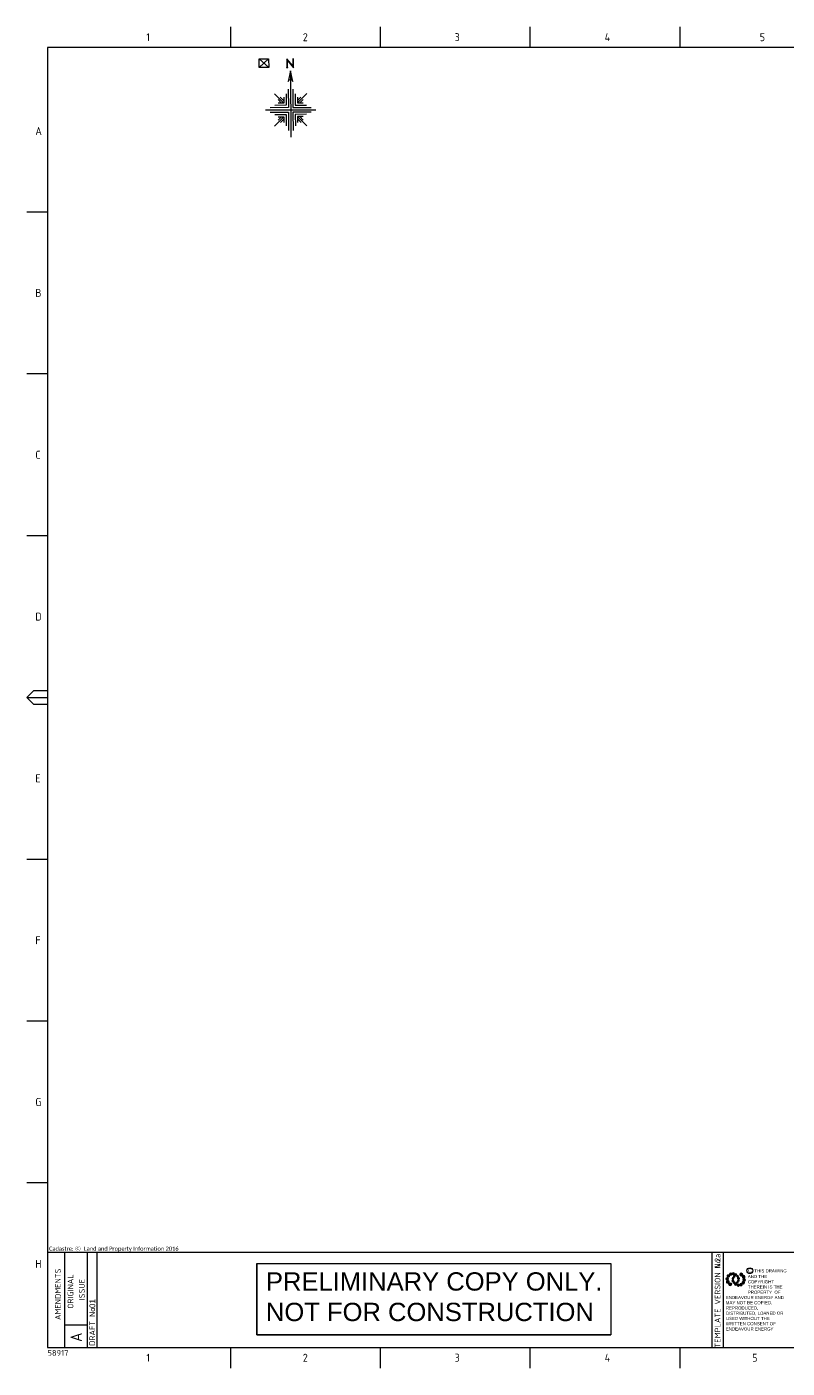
# Paper-space layout 'A1 - Plan (2)' of a CAD drawing. Header units: metres. Extents: x -21 to 1704, y -215 to 584.
# Drawn here: x -21 to 312, y -3 to 583 of the extents above; entities that cross this region are included whole.
import ezdxf
from ezdxf.enums import TextEntityAlignment as Align

# ---------------------------------------------------------------- set-up
doc = ezdxf.new("R2010")
doc.units = ezdxf.units.M
doc.layers.get('0').update_dxf_attribs({"color": 6})
doc.layers.add('Notes', color=7, linetype='Continuous')
doc.layers.add('SupportsUG_SP_EXT', color=7, linetype='Continuous')
doc.layers.add('Viewports', color=6, linetype='Continuous', plot=False)
doc.styles.add('ARIAL', font='arial.ttf', dxfattribs={"height": 2})
doc.styles.add('iecISOCP', font='isocp.shx')
doc.styles.get("Standard").update_dxf_attribs({"font": 'arial.ttf'})

# ---------------------------------------------------------------- blocks, each defined once
blk = doc.blocks.new('A$C30A46249')
at = {"color": 7, "lineweight": -3, "insert": (6.92, 4.97), "char_height": 1.79, "attachment_point": 7, "line_spacing_factor": 1.2}
blk.add_mtext('{\\fCalibri|b0|i0|c0|p34;\\C256;Cadastre: \\fMS Gothic|b0|i0|c128|p49;\\C250;\\c2236962;Ⓒ\\fMS Gothic|b0|i0|c0|p49; \\fCalibri|b0|i0|c0|p34;\\C256;Land and Property Information 2016}', dxfattribs=at)
blk = doc.blocks.new('EE_LOGO_SMALL')
at = {"layer": 'Notes'}
h = blk.add_hatch(color=256, dxfattribs=at)
edge = h.paths.add_edge_path()
edge.add_spline(control_points=[(-8.4, 2), (-9.2, 2), (-9.8, 1.4), (-9.8, 0.7), (-9.9, -0.1), (-9.3, -0.7), (-8.6, -0.8), (-7.8, -0.8), (-7.2, -0.2), (-7.1, 0.5), (-7.1, 1.3), (-7.7, 1.9), (-8.4, 2)], knot_values=[0, 0, 0, 0, 1, 1, 1, 2, 2, 2, 3, 3, 3, 4, 4, 4, 4], degree=3, periodic=0)
h = blk.add_hatch(color=256, dxfattribs=at)
edge = h.paths.add_edge_path()
edge.add_spline(control_points=[(-6.8, 4.5), (-7.4, 4.8), (-8.2, 4.6), (-8.6, 4), (-8.9, 3.4), (-8.7, 2.6), (-8.1, 2.2), (-7.5, 1.9), (-6.7, 2.1), (-6.3, 2.7), (-6, 3.3), (-6.2, 4.1), (-6.8, 4.5)], knot_values=[0, 0, 0, 0, 1, 1, 1, 2, 2, 2, 3, 3, 3, 4, 4, 4, 4], degree=3, periodic=0)
h = blk.add_hatch(color=256, dxfattribs=at)
edge = h.paths.add_edge_path()
edge.add_spline(control_points=[(-4.2, 5.9), (-4.6, 6.5), (-5.3, 6.6), (-5.9, 6.3), (-6.4, 5.9), (-6.6, 5.1), (-6.2, 4.6), (-5.9, 4), (-5.1, 3.8), (-4.6, 4.2), (-4, 4.6), (-3.8, 5.3), (-4.2, 5.9)], knot_values=[0, 0, 0, 0, 1, 1, 1, 2, 2, 2, 3, 3, 3, 4, 4, 4, 4], degree=3, periodic=0)
h = blk.add_hatch(color=256, dxfattribs=at)
edge = h.paths.add_edge_path()
edge.add_spline(control_points=[(-1.3, 5.9), (-1.4, 6.5), (-2, 7), (-2.6, 6.9), (-3.3, 6.9), (-3.7, 6.3), (-3.7, 5.6), (-3.6, 5), (-3, 4.5), (-2.4, 4.6), (-1.7, 4.7), (-1.3, 5.2), (-1.3, 5.9)], knot_values=[0, 0, 0, 0, 1, 1, 1, 2, 2, 2, 3, 3, 3, 4, 4, 4, 4], degree=3, periodic=0)
h = blk.add_hatch(color=256, dxfattribs=at)
edge = h.paths.add_edge_path()
edge.add_spline(control_points=[(-2.5, 2.1), (-3, 2.2), (-3.5, 1.9), (-3.6, 1.3), (-3.7, 0.8), (-3.4, 0.3), (-2.9, 0.2), (-2.4, 0.1), (-1.9, 0.4), (-1.8, 0.9), (-1.7, 1.5), (-2, 2), (-2.5, 2.1)], knot_values=[0, 0, 0, 0, 1, 1, 1, 2, 2, 2, 3, 3, 3, 4, 4, 4, 4], degree=3, periodic=0)
h = blk.add_hatch(color=256, dxfattribs=at)
edge = h.paths.add_edge_path()
edge.add_spline(control_points=[(1, 4.9), (1, 4.3), (0.5, 3.8), (-0.1, 3.8), (-0.7, 3.8), (-1.2, 4.3), (-1.2, 4.9), (-1.2, 5.5), (-0.7, 6), (-0.1, 6), (0.5, 6), (1, 5.5), (1, 4.9)], knot_values=[0, 0, 0, 0, 1, 1, 1, 2, 2, 2, 3, 3, 3, 4, 4, 4, 4], degree=3, periodic=0)
edge = h.paths.add_edge_path()
edge.add_spline(control_points=[(-1.4, 4), (-1.9, 4.1), (-2.4, 3.8), (-2.5, 3.3), (-2.6, 2.7), (-2.3, 2.2), (-1.8, 2.1), (-1.3, 2), (-0.7, 2.3), (-0.6, 2.9), (-0.5, 3.4), (-0.9, 3.9), (-1.4, 4)], knot_values=[0, 0, 0, 0, 1, 1, 1, 2, 2, 2, 3, 3, 3, 4, 4, 4, 4], degree=3, periodic=0)
h = blk.add_hatch(color=256, dxfattribs=at)
edge = h.paths.add_edge_path()
edge.add_spline(control_points=[(2.3, 2.4), (2.8, 2.8), (2.8, 3.4), (2.4, 3.9), (2, 4.3), (1.4, 4.3), (0.9, 3.9), (0.5, 3.6), (0.5, 2.9), (0.9, 2.5), (1.2, 2), (1.9, 2), (2.3, 2.4)], knot_values=[0, 0, 0, 0, 1, 1, 1, 2, 2, 2, 3, 3, 3, 4, 4, 4, 4], degree=3, periodic=0)
edge = h.paths.add_edge_path()
edge.add_spline(control_points=[(1, 4.9), (1, 4.3), (0.5, 3.8), (-0.1, 3.8), (-0.7, 3.8), (-1.2, 4.3), (-1.2, 4.9), (-1.2, 5.5), (-0.7, 6), (-0.1, 6), (0.5, 6), (1, 5.5), (1, 4.9)], knot_values=[0, 0, 0, 0, 1, 1, 1, 2, 2, 2, 3, 3, 3, 4, 4, 4, 4], degree=3, periodic=0)
h = blk.add_hatch(color=256, dxfattribs=at)
edge = h.paths.add_edge_path()
edge.add_spline(control_points=[(1, 4.9), (1, 4.3), (0.5, 3.8), (-0.1, 3.8), (-0.7, 3.8), (-1.2, 4.3), (-1.2, 4.9), (-1.2, 5.5), (-0.7, 6), (-0.1, 6), (0.5, 6), (1, 5.5), (1, 4.9)], knot_values=[0, 0, 0, 0, 1, 1, 1, 2, 2, 2, 3, 3, 3, 4, 4, 4, 4], degree=3, periodic=0)
edge = h.paths.add_edge_path(flags=16)
edge.add_spline(control_points=[(1, 4.9), (1, 4.3), (0.5, 3.8), (-0.1, 3.8), (-0.7, 3.8), (-1.2, 4.3), (-1.2, 4.9), (-1.2, 5.5), (-0.7, 6), (-0.1, 6), (0.5, 6), (1, 5.5), (1, 4.9)], knot_values=[0, 0, 0, 0, 1, 1, 1, 2, 2, 2, 3, 3, 3, 4, 4, 4, 4], degree=3, periodic=0)
h = blk.add_hatch(color=256, dxfattribs=at)
edge = h.paths.add_edge_path()
edge.add_spline(control_points=[(3, 0.2), (3.5, 0.3), (3.8, 0.9), (3.7, 1.4), (3.6, 1.9), (3, 2.3), (2.5, 2.1), (1.9, 2), (1.6, 1.4), (1.8, 0.9), (1.9, 0.4), (2.5, 0.1), (3, 0.2)], knot_values=[0, 0, 0, 0, 1, 1, 1, 2, 2, 2, 3, 3, 3, 4, 4, 4, 4], degree=3, periodic=0)
h = blk.add_hatch(color=256, dxfattribs=at)
edge = h.paths.add_edge_path()
edge.add_spline(control_points=[(7, 4.9), (7, 4), (6.3, 3.4), (5.5, 3.4), (4.6, 3.4), (4, 4), (4, 4.9), (4, 5.7), (4.6, 6.4), (5.5, 6.4), (6.3, 6.4), (7, 5.7), (7, 4.9)], knot_values=[0, 0, 0, 0, 1, 1, 1, 2, 2, 2, 3, 3, 3, 4, 4, 4, 4], degree=3, periodic=0)
h = blk.add_hatch(color=256, dxfattribs=at)
edge = h.paths.add_edge_path()
edge.add_spline(control_points=[(8.4, 1.1), (9.1, 1.5), (9.4, 2.3), (9.1, 3), (8.8, 3.7), (7.9, 4.1), (7.2, 3.8), (6.5, 3.4), (6.2, 2.6), (6.5, 1.9), (6.8, 1.2), (7.7, 0.8), (8.4, 1.1)], knot_values=[0, 0, 0, 0, 1, 1, 1, 2, 2, 2, 3, 3, 3, 4, 4, 4, 4], degree=3, periodic=0)
h = blk.add_hatch(color=256, dxfattribs=at)
edge = h.paths.add_edge_path()
edge.add_spline(control_points=[(8.3, -1.9), (9, -1.9), (9.7, -1.4), (9.7, -0.6), (9.7, 0.1), (9.2, 0.8), (8.4, 0.8), (7.7, 0.8), (7, 0.3), (7, -0.5), (6.9, -1.2), (7.5, -1.9), (8.3, -1.9)], knot_values=[0, 0, 0, 0, 1, 1, 1, 2, 2, 2, 3, 3, 3, 4, 4, 4, 4], degree=3, periodic=0)
h = blk.add_hatch(color=256, dxfattribs=at)
edge = h.paths.add_edge_path()
edge.add_spline(control_points=[(-8.5, -1.1), (-9.2, -1.4), (-9.6, -2.3), (-9.3, -3), (-8.9, -3.7), (-8.1, -4), (-7.4, -3.7), (-6.7, -3.4), (-6.3, -2.5), (-6.6, -1.8), (-7, -1.1), (-7.8, -0.8), (-8.5, -1.1)], knot_values=[0, 0, 0, 0, 1, 1, 1, 2, 2, 2, 3, 3, 3, 4, 4, 4, 4], degree=3, periodic=0)
h = blk.add_hatch(color=256, dxfattribs=at)
edge = h.paths.add_edge_path()
edge.add_spline(control_points=[(-7.1, -4.8), (-7.1, -4), (-6.5, -3.3), (-5.6, -3.3), (-4.8, -3.3), (-4.1, -4), (-4.1, -4.8), (-4.1, -5.7), (-4.8, -6.3), (-5.6, -6.3), (-6.5, -6.3), (-7.1, -5.7), (-7.1, -4.8)], knot_values=[0, 0, 0, 0, 1, 1, 1, 2, 2, 2, 3, 3, 3, 4, 4, 4, 4], degree=3, periodic=0)
h = blk.add_hatch(color=256, dxfattribs=at)
edge = h.paths.add_edge_path()
edge.add_spline(control_points=[(-3.1, -0.2), (-3.7, -0.3), (-4, -0.8), (-3.8, -1.4), (-3.7, -1.9), (-3.2, -2.2), (-2.6, -2.1), (-2.1, -1.9), (-1.8, -1.4), (-1.9, -0.9), (-2.1, -0.3), (-2.6, 0), (-3.1, -0.2)], knot_values=[0, 0, 0, 0, 1, 1, 1, 2, 2, 2, 3, 3, 3, 4, 4, 4, 4], degree=3, periodic=0)
h = blk.add_hatch(color=256, dxfattribs=at)
edge = h.paths.add_edge_path()
edge.add_spline(control_points=[(-2.5, -2.3), (-2.9, -2.7), (-3, -3.4), (-2.6, -3.8), (-2.2, -4.2), (-1.5, -4.3), (-1.1, -3.9), (-0.7, -3.5), (-0.6, -2.8), (-1, -2.4), (-1.4, -2), (-2, -1.9), (-2.5, -2.3)], knot_values=[0, 0, 0, 0, 1, 1, 1, 2, 2, 2, 3, 3, 3, 4, 4, 4, 4], degree=3, periodic=0)
h = blk.add_hatch(color=256, dxfattribs=at)
edge = h.paths.add_edge_path()
edge.add_spline(control_points=[(-1.2, -4.8), (-1.2, -4.2), (-0.7, -3.7), (-0.1, -3.7), (0.5, -3.7), (1, -4.2), (1, -4.8), (1, -5.4), (0.5, -5.9), (-0.1, -5.9), (-0.7, -5.9), (-1.2, -5.4), (-1.2, -4.8)], knot_values=[0, 0, 0, 0, 1, 1, 1, 2, 2, 2, 3, 3, 3, 4, 4, 4, 4], degree=3, periodic=0)
h = blk.add_hatch(color=256, dxfattribs=at)
edge = h.paths.add_edge_path()
edge.add_spline(control_points=[(1.2, -3.9), (1.7, -4.1), (2.2, -3.7), (2.3, -3.2), (2.5, -2.7), (2.1, -2.2), (1.6, -2.1), (1.1, -2), (0.6, -2.3), (0.5, -2.8), (0.4, -3.3), (0.7, -3.8), (1.2, -3.9)], knot_values=[0, 0, 0, 0, 1, 1, 1, 2, 2, 2, 3, 3, 3, 4, 4, 4, 4], degree=3, periodic=0)
h = blk.add_hatch(color=256, dxfattribs=at)
edge = h.paths.add_edge_path()
edge.add_spline(control_points=[(1.2, -5.8), (1.3, -6.5), (1.8, -6.9), (2.5, -6.9), (3.1, -6.8), (3.6, -6.2), (3.5, -5.6), (3.4, -5), (2.9, -4.5), (2.2, -4.6), (1.6, -4.6), (1.1, -5.2), (1.2, -5.8)], knot_values=[0, 0, 0, 0, 1, 1, 1, 2, 2, 2, 3, 3, 3, 4, 4, 4, 4], degree=3, periodic=0)
h = blk.add_hatch(color=256, dxfattribs=at)
edge = h.paths.add_edge_path()
edge.add_spline(control_points=[(2.4, -2), (2.9, -2.1), (3.4, -1.8), (3.5, -1.3), (3.6, -0.8), (3.3, -0.3), (2.8, -0.2), (2.2, -0.1), (1.7, -0.4), (1.6, -0.9), (1.5, -1.4), (1.8, -1.9), (2.4, -2)], knot_values=[0, 0, 0, 0, 1, 1, 1, 2, 2, 2, 3, 3, 3, 4, 4, 4, 4], degree=3, periodic=0)
h = blk.add_hatch(color=256, dxfattribs=at)
edge = h.paths.add_edge_path()
edge.add_spline(control_points=[(4, -5.8), (4.4, -6.4), (5.2, -6.6), (5.7, -6.2), (6.3, -5.8), (6.5, -5.1), (6.1, -4.5), (5.7, -4), (5, -3.8), (4.4, -4.2), (3.8, -4.5), (3.7, -5.3), (4, -5.8)], knot_values=[0, 0, 0, 0, 1, 1, 1, 2, 2, 2, 3, 3, 3, 4, 4, 4, 4], degree=3, periodic=0)
h = blk.add_hatch(color=256, dxfattribs=at)
edge = h.paths.add_edge_path()
edge.add_spline(control_points=[(6.7, -4.4), (7.3, -4.8), (8.1, -4.6), (8.4, -4), (8.8, -3.3), (8.6, -2.6), (8, -2.2), (7.3, -1.8), (6.6, -2.1), (6.2, -2.7), (5.8, -3.3), (6, -4.1), (6.7, -4.4)], knot_values=[0, 0, 0, 0, 1, 1, 1, 2, 2, 2, 3, 3, 3, 4, 4, 4, 4], degree=3, periodic=0)
at = {"layer": 'Notes', "lineweight": 0}
for points in [[(1.8, 2.1), (1.8, 2.1)], [(-2, -2.1), (-2, -2.1)]]:
    blk.add_lwpolyline(points, dxfattribs=at)
for points in [[(-8.4, 2), (-9.2, 2), (-9.8, 1.4), (-9.8, 0.7), (-9.9, -0.1), (-9.3, -0.7), (-8.6, -0.8), (-7.8, -0.8), (-7.2, -0.2), (-7.1, 0.5), (-7.1, 1.3), (-7.7, 1.9), (-8.4, 2)], [(-6.8, 4.5), (-7.4, 4.8), (-8.2, 4.6), (-8.6, 4), (-8.9, 3.4), (-8.7, 2.6), (-8.1, 2.2), (-7.5, 1.9), (-6.7, 2.1), (-6.3, 2.7), (-6, 3.3), (-6.2, 4.1), (-6.8, 4.5)], [(-4.2, 5.9), (-4.6, 6.5), (-5.3, 6.6), (-5.9, 6.3), (-6.4, 5.9), (-6.6, 5.1), (-6.2, 4.6), (-5.9, 4), (-5.1, 3.8), (-4.6, 4.2), (-4, 4.6), (-3.8, 5.3), (-4.2, 5.9)], [(-1.3, 5.9), (-1.4, 6.5), (-2, 7), (-2.6, 6.9), (-3.3, 6.9), (-3.7, 6.3), (-3.7, 5.6), (-3.6, 5), (-3, 4.5), (-2.4, 4.6), (-1.7, 4.7), (-1.3, 5.2), (-1.3, 5.9)], [(-2.5, 2.1), (-3, 2.2), (-3.5, 1.9), (-3.6, 1.3), (-3.7, 0.8), (-3.4, 0.3), (-2.9, 0.2), (-2.4, 0.1), (-1.9, 0.4), (-1.8, 0.9), (-1.7, 1.5), (-2, 2), (-2.5, 2.1)], [(-1.4, 4), (-1.9, 4.1), (-2.4, 3.8), (-2.5, 3.3), (-2.6, 2.7), (-2.3, 2.2), (-1.8, 2.1), (-1.3, 2), (-0.7, 2.3), (-0.6, 2.9), (-0.5, 3.4), (-0.9, 3.9), (-1.4, 4)], [(1, 4.9), (1, 4.3), (0.5, 3.8), (-0.1, 3.8), (-0.7, 3.8), (-1.2, 4.3), (-1.2, 4.9), (-1.2, 5.5), (-0.7, 6), (-0.1, 6), (0.5, 6), (1, 5.5), (1, 4.9)], [(1, 4.9), (1, 4.3), (0.5, 3.8), (-0.1, 3.8), (-0.7, 3.8), (-1.2, 4.3), (-1.2, 4.9), (-1.2, 5.5), (-0.7, 6), (-0.1, 6), (0.5, 6), (1, 5.5), (1, 4.9)], [(2.3, 2.4), (2.8, 2.8), (2.8, 3.4), (2.4, 3.9), (2, 4.3), (1.4, 4.3), (0.9, 3.9), (0.5, 3.6), (0.5, 2.9), (0.9, 2.5), (1.2, 2), (1.9, 2), (2.3, 2.4)], [(3, 0.2), (3.5, 0.3), (3.8, 0.9), (3.7, 1.4), (3.6, 1.9), (3, 2.3), (2.5, 2.1), (1.9, 2), (1.6, 1.4), (1.8, 0.9), (1.9, 0.4), (2.5, 0.1), (3, 0.2)], [(7, 4.9), (7, 4), (6.3, 3.4), (5.5, 3.4), (4.6, 3.4), (4, 4), (4, 4.9), (4, 5.7), (4.6, 6.4), (5.5, 6.4), (6.3, 6.4), (7, 5.7), (7, 4.9)], [(8.4, 1.1), (9.1, 1.5), (9.4, 2.3), (9.1, 3), (8.8, 3.7), (7.9, 4.1), (7.2, 3.8), (6.5, 3.4), (6.2, 2.6), (6.5, 1.9), (6.8, 1.2), (7.7, 0.8), (8.4, 1.1)], [(8.3, -1.9), (9, -1.9), (9.7, -1.4), (9.7, -0.6), (9.7, 0.1), (9.2, 0.8), (8.4, 0.8), (7.7, 0.8), (7, 0.3), (7, -0.5), (6.9, -1.2), (7.5, -1.9), (8.3, -1.9)], [(-8.5, -1.1), (-9.2, -1.4), (-9.6, -2.3), (-9.3, -3), (-8.9, -3.7), (-8.1, -4), (-7.4, -3.7), (-6.7, -3.4), (-6.3, -2.5), (-6.6, -1.8), (-7, -1.1), (-7.8, -0.8), (-8.5, -1.1)], [(-7.1, -4.8), (-7.1, -4), (-6.5, -3.3), (-5.6, -3.3), (-4.8, -3.3), (-4.1, -4), (-4.1, -4.8), (-4.1, -5.7), (-4.8, -6.3), (-5.6, -6.3), (-6.5, -6.3), (-7.1, -5.7), (-7.1, -4.8)], [(-3.1, -0.2), (-3.7, -0.3), (-4, -0.8), (-3.8, -1.4), (-3.7, -1.9), (-3.2, -2.2), (-2.6, -2.1), (-2.1, -1.9), (-1.8, -1.4), (-1.9, -0.9), (-2.1, -0.3), (-2.6, 0), (-3.1, -0.2)], [(-2.5, -2.3), (-2.9, -2.7), (-3, -3.4), (-2.6, -3.8), (-2.2, -4.2), (-1.5, -4.3), (-1.1, -3.9), (-0.7, -3.5), (-0.6, -2.8), (-1, -2.4), (-1.4, -2), (-2, -1.9), (-2.5, -2.3)], [(-1.2, -4.8), (-1.2, -4.2), (-0.7, -3.7), (-0.1, -3.7), (0.5, -3.7), (1, -4.2), (1, -4.8), (1, -5.4), (0.5, -5.9), (-0.1, -5.9), (-0.7, -5.9), (-1.2, -5.4), (-1.2, -4.8)], [(1.2, -3.9), (1.7, -4.1), (2.2, -3.7), (2.3, -3.2), (2.5, -2.7), (2.1, -2.2), (1.6, -2.1), (1.1, -2), (0.6, -2.3), (0.5, -2.8), (0.4, -3.3), (0.7, -3.8), (1.2, -3.9)], [(1.2, -5.8), (1.3, -6.5), (1.8, -6.9), (2.5, -6.9), (3.1, -6.8), (3.6, -6.2), (3.5, -5.6), (3.4, -5), (2.9, -4.5), (2.2, -4.6), (1.6, -4.6), (1.1, -5.2), (1.2, -5.8)], [(2.4, -2), (2.9, -2.1), (3.4, -1.8), (3.5, -1.3), (3.6, -0.8), (3.3, -0.3), (2.8, -0.2), (2.2, -0.1), (1.7, -0.4), (1.6, -0.9), (1.5, -1.4), (1.8, -1.9), (2.4, -2)], [(4, -5.8), (4.4, -6.4), (5.2, -6.6), (5.7, -6.2), (6.3, -5.8), (6.5, -5.1), (6.1, -4.5), (5.7, -4), (5, -3.8), (4.4, -4.2), (3.8, -4.5), (3.7, -5.3), (4, -5.8)], [(6.7, -4.4), (7.3, -4.8), (8.1, -4.6), (8.4, -4), (8.8, -3.3), (8.6, -2.6), (8, -2.2), (7.3, -1.8), (6.6, -2.1), (6.2, -2.7), (5.8, -3.3), (6, -4.1), (6.7, -4.4)]]:
    blk.add_open_spline(points, degree=3, knots=[0, 0, 0, 0, 1, 1, 1, 2, 2, 2, 3, 3, 3, 4, 4, 4, 4], dxfattribs=at)
blk = doc.blocks.new('EE_COPYRIGHT_A1')
at = {"layer": 'Notes'}
blk.add_circle((9.53, -0.82), 1.15, dxfattribs=at)
at = {"xscale": 0.4, "yscale": 0.4, "zscale": 0.4}
blk.add_blockref('EE_LOGO_SMALL', (3.96, -4.29), dxfattribs=at)
at = {"layer": 'Notes', "insert": (0, 0), "char_height": 1.25, "width": 24.1208, "attachment_point": 1, "style": 'ARIAL'}
blk.add_mtext('\\pt8.75;               ^I{\\H1.2x;C } THIS DRAWING\\P\\pi-8.75,l8.75,t8.75,20;       ^IAND THE ^I\\P\\pi0,t8.75;COPYRIGHT\\P\\pi-8.75,t1.25,8.75;^I^ITHEREIN IS THE PROPERTY  OF \\P\\pi0,l0,t1.25;ENDEAVOUR ENERGY AND MAY NOT BE COPIED, REPRODUCED, DISTRIBUTED, LOANED OR USED WITHOUT THE WRITTEN CONSENT OF ENDEAVOUR ENERGY', dxfattribs=at)
blk = doc.blocks.new('A1_FRAME_TITLE')
at = {"layer": 'Notes', "linetype": 'Continuous'}
for p, q in [((89.14, 574.39), (89.14, 583.39)), ((154.65, 574.39), (154.65, 583.39)), ((220.16, 574.39), (220.16, 583.39)), ((285.67, 574.39), (285.67, 583.39)), ((9, 502.43), (0, 502.43)), ((8.99, 431.68), (0, 431.68)), ((8.99, 360.93), (0, 360.93)), ((0, 290.18), (3, 293.18)), ((0, 290.18), (9, 290.18)), ((3, 287.18), (0, 290.18)), ((3, 293.18), (8.99, 293.18)), ((8.99, 287.18), (3, 287.18)), ((9, 219.43), (0, 219.43)), ((9, 148.68), (0, 148.68)), ((9, 77.93), (0, 77.93)), ((89.14, -3.03), (89.14, 5.97)), ((154.65, -3.03), (154.65, 5.97)), ((220.16, -3.03), (220.16, 5.97)), ((285.67, -3.03), (285.67, 5.97))]:
    blk.add_line(p, q, dxfattribs=at)
at = {"layer": 'Notes', "color": 3, "linetype": 'Continuous'}
for p, q in [((9, 574.39), (9, 5.97)), ((16.59, 5.97), (16.59, 47.62)), ((26.59, 5.97), (26.59, 47.62)), ((30.74, 5.98), (30.74, 47.62)), ((299.54, 47.62), (299.54, 5.97)), ((304.54, 47.62), (304.54, 5.97)), ((16.59, 15.97), (26.59, 15.97))]:
    blk.add_line(p, q, dxfattribs=at)
at = {"layer": 'Notes', "color": 3, "linetype": 'Continuous', "flags": 128}
for points in [[(149.5, 574.39), (9, 574.39)], [(824.37, 574.39), (149.5, 574.39)], [(9, 47.62), (123.8, 47.62)], [(123.8, 47.62), (824.37, 47.62)], [(9, 5.97), (123.8, 5.97)], [(123.8, 5.97), (824.37, 5.97)]]:
    blk.add_lwpolyline(points, dxfattribs=at)
at = {"layer": 'Notes', "xscale": 1.1, "yscale": 1.1, "zscale": 1.1}
blk.add_blockref('EE_COPYRIGHT_A1', (305.65, 40.49), dxfattribs=at)
blk.add_attdef('DRAFT_NUM', (29.9, 23.29), '', height=2.5, rotation=90)
at = {"layer": 'Notes', "color": 7, "style": 'iecISOCP'}
for s, p in [('1', (52.24, 577.12)), ('2', (120.7, 577.12)), ('3', (187.09, 577.12)), ('4', (252.67, 577.12)), ('5', (320.5, 577.12)), ('A', (3.74, 536.06)), ('B', (3.74, 465.31)), ('C', (3.74, 394.56)), ('D', (3.74, 323.81)), ('E', (3.74, 253.06)), ('F', (3.74, 182.31)), ('G', (3.74, 111.56)), ('H', (3.74, 40.81)), ('1', (52.24, -0.22)), ('2', (120.7, -0.22)), ('3', (187.09, -0.2)), ('4', (252.67, -0.22)), ('5', (317.21, -0.22))]:
    blk.add_text(s, height=3.5, dxfattribs=at).set_placement(p)
for s, height, p in [('AMENDMENTS', 2.5, (14.84, 18.02)), ('ORIGINAL', 2.5, (20.34, 22.94)), ('ISSUE', 2.5, (25.34, 26.69)), ('DRAFT No.', 2.5, (29.84, 6.74)), ('A', 5, (24.09, 8.47))]:
    blk.add_text(s, height=height, rotation=90, dxfattribs=at).set_placement(p)
blk.add_text('TEMPLATE VERSION No.', height=2.5, rotation=90, dxfattribs=at).set_placement((302.04, 5.97), align=Align.MIDDLE_LEFT)
at = {"layer": 'Notes', "color": 7, "style": 'iecISOCP', "flags": 8}
blk.add_attdef('VERSION_NO', text='', height=2.5, rotation=90, dxfattribs=at).set_placement((302.04, 43.81), align=Align.MIDDLE_CENTER)
at = {"layer": 'Notes', "color": 7, "style": 'iecISOCP'}
for tag, p in [('CAP_NO', (513.19, 43.46)), ('IE_NUM', (513.05, 37.81)), ('REF_No_1', (335.24, 32.31)), ('REF_1', (362.52, 32.31)), ('GEN_WO', (441.71, 31.76)), ('HV_SWITCH', (513.46, 32.16)), ('REF_No_2', (335.24, 26.31)), ('REF_2', (362.52, 26.31)), ('OH_WO', (441.71, 25.81)), ('UBD_REF', (513.05, 25.83)), ('REF_No_3', (335.24, 20.31)), ('REF_3', (362.52, 20.31)), ('UG_WO', (441.71, 20.05)), ('GIS_MAP_No', (513.05, 20.04)), ('REF_No_4', (335.24, 14.31)), ('REF_4', (362.52, 14.31)), ('SUB_WO', (441.71, 13.81)), ('HV_OP_DIAG', (513.33, 14.2)), ('LGA', (512.95, 7.78))]:
    blk.add_attdef(tag, p, '', height=2.5, dxfattribs=at)
at = {"layer": 'Notes', "style": 'iecISOCP'}
for tag, p in [('T1', (684.37, 39.47)), ('T2', (684.37, 34.35)), ('T3', (684.37, 28.92)), ('T4', (684.37, 23.66)), ('T5', (684.37, 18.23)), ('T6', (684.37, 12.97))]:
    blk.add_attdef(tag, text='', height=3.5, dxfattribs=at).set_placement(p, align=Align.CENTER)
at = {"layer": 'Notes', "color": 7, "style": 'iecISOCP'}
for tag, p in [('scale', (567.76, 33.27)), ('DRAWN', (567.76, 24.93)), ('DATE', (567.76, 16.88)), ('CHD', (567.76, 8.37)), ('DESIGN', (605.62, 9.15))]:
    blk.add_attdef(tag, text='', height=2.5, dxfattribs=at).set_placement(p, align=Align.CENTER)
at = {"layer": 'Notes', "color": 4, "style": 'iecISOCP'}
blk.add_attdef('NUM', text='', height=7, dxfattribs=at).set_placement((792.37, 20.12), align=Align.MIDDLE_CENTER)
at = {"layer": 'Notes', "color": 1, "style": 'iecISOCP'}
blk.add_attdef('REV', text='', height=5, dxfattribs=at).set_placement((820.05, 17.1), align=Align.CENTER)
at = {"layer": 'Notes', "color": 7, "style": 'iecISOCP'}
for tag, p in [('NS', (790.71, 8.12)), ('SHTS', (805.41, 8.12))]:
    blk.add_attdef(tag, text='', height=2.5, dxfattribs=at).set_placement(p, align=Align.MIDDLE)
at = {"layer": 'Notes', "style": 'iecISOCP'}
blk.add_attdef('ExportID', (9.08, 2.39), '', height=2.5, dxfattribs=at)
at = {"layer": 'Notes', "style": 'iecISOCP', "flags": 1}
for tag, p in [('ProjectType', (14.17, -26.8)), ('ProjectNumber', (23.56, -26.82)), ('DrawingNumber', (35.51, -26.8)), ('ProjectDescription', (47.56, -26.83)), ('ExportDate', (60.28, -26.79)), ('ExportUserName', (69.15, -26.8)), ('DesignerCompanyName', (81.48, -26.79)), ('ExportAreaOfInterest', (97.1, -26.81)), ('GIS_SUCCESS', (112, -26.78)), ('CAD_SUCCESS', (121.79, -26.78)), ('DEPOTCODE', (132.11, -26.88)), ('ExportCategories', (140.08, -26.8)), ('Comments', (154.38, -26.88))]:
    blk.add_attdef(tag, p, '', height=1, dxfattribs=at)
blk = doc.blocks.new('NorthPnt 8 (NP8)')
at = {"color": 1, "linetype": 'Continuous'}
for points in [[(-1.76, 1.59), (-1.09, 1.59, -0.414214), (-1.33, 1.83), (-1.33, 4.58), (1.32, 1.41), (1.32, 4.95, -0.408188), (1.56, 5.18), (0.89, 5.18, -0.408188), (1.13, 4.95), (1.13, 2.2), (-1.52, 5.37), (-1.52, 1.83, -0.414214), (-1.76, 1.59)], [(-1.09, -4.63, -0.801248), (1.09, -4.63), (0, 0), (-1.09, -4.63)]]:
    blk.add_lwpolyline(points, format="xyb", dxfattribs=at)
for points in [[(0, 0), (0, -29)], [(-11, -17), (11, -17)]]:
    blk.add_lwpolyline(points, dxfattribs=at)
at = {"color": 8, "linetype": 'Continuous'}
for points in [[(-1, -8), (-1, -16), (-9, -16)], [(-3, -14), (-7.07, -9.93)], [(-2, -10.03), (-2, -15), (-6.96, -15)], [(-3, -11.5), (-3, -14), (-5.5, -14)], [(-3, -13), (-4.5, -11.5)], [(1, -8), (1, -16)], [(2, -10.03), (2, -15)], [(3, -14), (7.07, -9.93)], [(3, -11.5), (3, -14)], [(3, -13), (4.5, -11.5)], [(-4, -14), (-5.5, -12.5)], [(1, -16), (9, -16)], [(2, -15), (6.96, -15)], [(3, -14), (5.49, -14)], [(4, -14), (5.5, -12.5)], [(-9, -18), (-1, -18)], [(-3, -20), (-7.07, -24.07)], [(-6.96, -19), (-2, -19)], [(-5.5, -20), (-3, -20), (-3, -22.5)], [(-4, -20), (-5.5, -21.5)], [(-3, -21), (-4.5, -22.5)], [(-2, -19), (-2, -23.96)], [(-1, -18), (-1, -26)], [(9, -18), (1, -18), (1, -26)], [(6.96, -19), (2, -19), (2, -23.96)], [(3, -20), (7.07, -24.07)], [(5.49, -20), (3, -20), (3, -22.5)], [(3, -21), (4.5, -22.5)], [(4, -20), (5.5, -21.5)]]:
    blk.add_lwpolyline(points, dxfattribs=at)

psp = doc.layouts.new('A1 - Plan (2)')

# ---------------------------------------------------------------- linework, layer by layer
at = {"layer": 'Notes', "color": 1, "linetype": 'Continuous'}
psp.add_lwpolyline([(80.02, 42.7), (234.81, 42.7), (234.81, 11.52), (80.02, 11.52)], close=True, dxfattribs=at)
at = {"layer": 'Notes', "color": 4, "linetype": 'Continuous', "flags": 128}
psp.add_lwpolyline([(80.02, 42.7), (80.02, 11.52), (234.81, 11.52)], dxfattribs=at)
at = {"layer": 'Viewports'}
psp.add_lwpolyline([(81.05, 569.42), (85.12, 569.43), (85.24, 565.67), (81.04, 565.67)], close=True, dxfattribs=at)
at = {"layer": 'Viewports', "flags": 128}
for points in [[(81.04, 565.67), (85.12, 569.43)], [(81.05, 569.44), (85.24, 565.67)]]:
    psp.add_lwpolyline(points, dxfattribs=at)

# ---------------------------------------------------------------- block references
at = {"layer": 'Notes', "color": 4, "rotation": 0.3517534838119972}
psp.add_blockref('NorthPnt 8 (NP8)', (94.72, 564.1), dxfattribs=at)
at = {"layer": 'Notes'}
psp.add_blockref('A$C30A46249', (-17.75, 42.91), dxfattribs=at)
at = {"layer": 'SupportsUG_SP_EXT'}
ref = psp.add_blockref('A1_FRAME_TITLE', (-20.55, 0), dxfattribs=at)
ref.add_attrib('ExportID', '58917', (-11.47, 2.39), dxfattribs={"layer": 'Notes', "height": 2.5, "style": 'iecISOCP'})
ref.add_attrib('VERSION_NO', '4.2a', dxfattribs={"layer": 'Notes', "color": 7, "height": 2.5, "rotation": 90, "style": 'iecISOCP'}).set_placement((281.49, 43.81), align=Align.MIDDLE_CENTER)
ref.add_attrib('DRAFT_NUM', '01', (9.35, 23.29), dxfattribs={"layer": '0', "height": 2.5, "rotation": 90})

# ---------------------------------------------------------------- texts
at = {"layer": 'Notes', "color": 1, "linetype": 'Continuous', "insert": (84, 38.89), "char_height": 8, "attachment_point": 1}
psp.add_mtext_dynamic_manual_height_columns('PRELIMINARY COPY ONLY.\\PNOT FOR CONSTRUCTION', width=148.368, gutter_width=4, heights=[0], dxfattribs=at)

doc.saveas('drawing.dxf')
